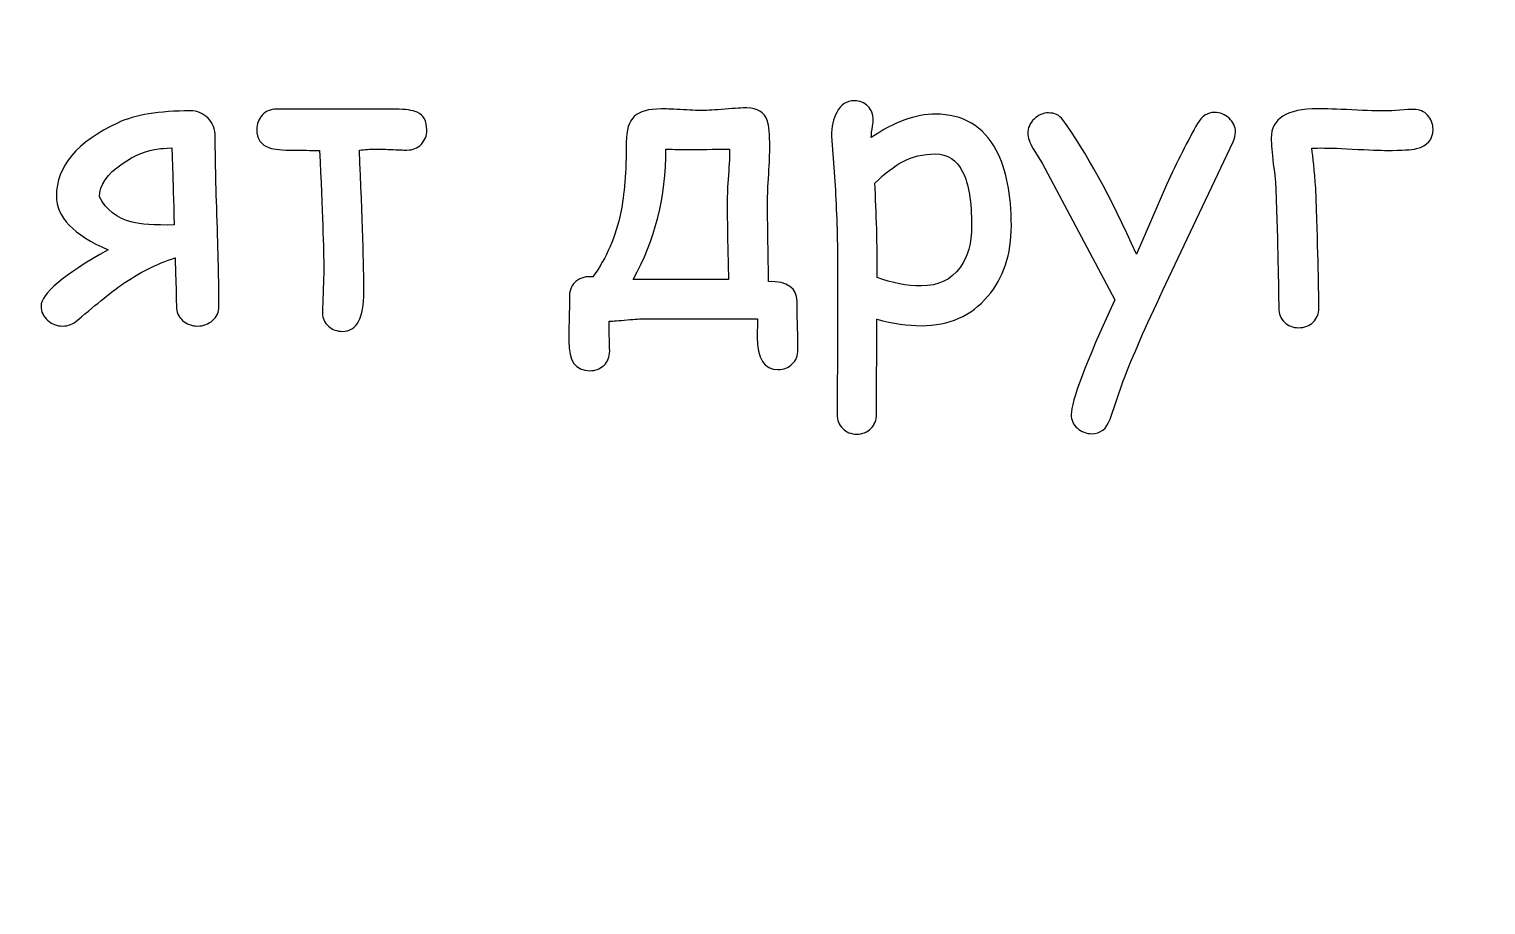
# Model space of a CAD drawing. Header units: centimetres. Extents: x -32 to 84, y -99 to 5.
# Drawn here: x -18.236 to -16.149, y -11.555 to -10.3 of the extents above; entities that cross this region are included whole.
import ezdxf

# ---------------------------------------------------------------- set-up
doc = ezdxf.new("R2010")
doc.units = ezdxf.units.CM
doc.header["$MEASUREMENT"] = 0
doc.layers.add('layer 1', color=7, linetype='Continuous')

msp = doc.modelspace()

# ---------------------------------------------------------------- linework, layer by layer
at = {"layer": 'layer 1', "color": 250, "lineweight": 20}
for points, knots in [([(-32.5, 5.15), (-32.5, 5.15), (-12.50001, 5.15), (-12.50001, 5.15), (-12.50001, 5.15), (-12.50001, 5.15), (-12.50001, -14.85), (-12.50001, -14.85), (-12.50001, -14.85), (-12.50001, -14.85), (-32.5, -14.85), (-32.5, -14.85), (-32.5, -14.85), (-32.5, -14.85), (-32.5, 5.15), (-32.5, 5.15)], [0, 0, 0, 0, 0.2, 0.2, 0.2, 0.2, 0.4, 0.4, 0.4, 0.4, 0.6, 0.6, 0.6, 0.6, 1, 1, 1, 1]), ([(-16.95783, -10.72504), (-16.97718, -10.72504), (-16.99841, -10.72204), (-17.02163, -10.71593), (-17.02163, -10.71593), (-17.02163, -10.71593), (-17.02222, -10.85202), (-17.02222, -10.85202), (-17.02222, -10.85202), (-17.02222, -10.86036), (-17.02489, -10.86715), (-17.03012, -10.87249), (-17.03012, -10.87249), (-17.03535, -10.87782), (-17.04218, -10.88044), (-17.05037, -10.88044), (-17.05037, -10.88044), (-17.05857, -10.88044), (-17.06538, -10.87782), (-17.07062, -10.87249), (-17.07062, -10.87249), (-17.07586, -10.86715), (-17.07852, -10.86036), (-17.07852, -10.85202), (-17.07852, -10.85202), (-17.07852, -10.85202), (-17.07793, -10.73824), (-17.07793, -10.73824), (-17.07793, -10.73824), (-17.07793, -10.73824), (-17.07793, -10.62474), (-17.07793, -10.62474), (-17.07793, -10.62474), (-17.07852, -10.58323), (-17.08, -10.54539), (-17.08238, -10.51125), (-17.08238, -10.51125), (-17.08238, -10.51125), (-17.08681, -10.45353), (-17.08681, -10.45353), (-17.08681, -10.45353), (-17.08681, -10.44005), (-17.08425, -10.4287), (-17.07921, -10.41939), (-17.07921, -10.41939), (-17.07338, -10.40823), (-17.06489, -10.40261), (-17.05382, -10.40261), (-17.05382, -10.40261), (-17.04622, -10.40261), (-17.03991, -10.40522), (-17.03467, -10.41046), (-17.03467, -10.41046), (-17.02953, -10.4157), (-17.02696, -10.4222), (-17.02696, -10.42977), (-17.02696, -10.42977), (-17.02696, -10.43151), (-17.02726, -10.43462), (-17.02785, -10.43918), (-17.02785, -10.43918), (-17.02884, -10.445), (-17.02953, -10.45043), (-17.02993, -10.45538), (-17.02993, -10.45538), (-17.01333, -10.44412), (-16.99733, -10.43578), (-16.98183, -10.43015), (-16.98183, -10.43015), (-16.96642, -10.42463), (-16.9517, -10.42181), (-16.93758, -10.42181), (-16.93758, -10.42181), (-16.89807, -10.42181), (-16.86903, -10.43908), (-16.85075, -10.47351), (-16.85075, -10.47351), (-16.83624, -10.50077), (-16.82902, -10.53695), (-16.82902, -10.58177), (-16.82902, -10.58177), (-16.82902, -10.62271), (-16.84029, -10.65646), (-16.86271, -10.68294), (-16.86271, -10.68294), (-16.88641, -10.71098), (-16.91822, -10.72504), (-16.95783, -10.72504)], [0, 0, 0, 0, 0.0434783, 0.0434783, 0.0434783, 0.0434783, 0.0869565, 0.0869565, 0.0869565, 0.0869565, 0.1304348, 0.1304348, 0.1304348, 0.1304348, 0.173913, 0.173913, 0.173913, 0.173913, 0.2173913, 0.2173913, 0.2173913, 0.2173913, 0.2608696, 0.2608696, 0.2608696, 0.2608696, 0.3043478, 0.3043478, 0.3043478, 0.3043478, 0.3478261, 0.3478261, 0.3478261, 0.3478261, 0.3913043, 0.3913043, 0.3913043, 0.3913043, 0.4347826, 0.4347826, 0.4347826, 0.4347826, 0.4782609, 0.4782609, 0.4782609, 0.4782609, 0.5217391, 0.5217391, 0.5217391, 0.5217391, 0.5652174, 0.5652174, 0.5652174, 0.5652174, 0.6086957, 0.6086957, 0.6086957, 0.6086957, 0.6521739, 0.6521739, 0.6521739, 0.6521739, 0.6956522, 0.6956522, 0.6956522, 0.6956522, 0.7391304, 0.7391304, 0.7391304, 0.7391304, 0.7826087, 0.7826087, 0.7826087, 0.7826087, 0.826087, 0.826087, 0.826087, 0.826087, 0.8695652, 0.8695652, 0.8695652, 0.8695652, 0.9130435, 0.9130435, 0.9130435, 0.9130435, 1, 1, 1, 1]), ([(-17.96399, -10.6975), (-17.96399, -10.70545), (-17.96706, -10.71214), (-17.97308, -10.71748), (-17.97308, -10.71748), (-17.9791, -10.72291), (-17.98631, -10.72563), (-17.99451, -10.72563), (-17.99451, -10.72563), (-18.00301, -10.72563), (-18.01022, -10.72291), (-18.01615, -10.71748), (-18.01615, -10.71748), (-18.02207, -10.71205), (-18.02504, -10.70535), (-18.02504, -10.6974), (-18.02504, -10.6974), (-18.02504, -10.68944), (-18.02523, -10.67868), (-18.02563, -10.66519), (-18.02563, -10.66519), (-18.02622, -10.64657), (-18.02661, -10.63415), (-18.02681, -10.62785), (-18.02681, -10.62785), (-18.05347, -10.63658), (-18.07896, -10.64938), (-18.10316, -10.66626), (-18.10316, -10.66626), (-18.1163, -10.67548), (-18.13744, -10.69245), (-18.16648, -10.71709), (-18.16648, -10.71709), (-18.17299, -10.72281), (-18.1801, -10.72563), (-18.18781, -10.72563), (-18.18781, -10.72563), (-18.1961, -10.72563), (-18.20342, -10.72281), (-18.20954, -10.71728), (-18.20954, -10.71728), (-18.21576, -10.71166), (-18.21882, -10.70496), (-18.21882, -10.6972), (-18.21882, -10.6972), (-18.21882, -10.67936), (-18.18682, -10.65239), (-18.12281, -10.61621), (-18.12281, -10.61621), (-18.1722, -10.59496), (-18.19689, -10.56926), (-18.19689, -10.53919), (-18.19689, -10.53919), (-18.19689, -10.4967), (-18.16746, -10.46168), (-18.10859, -10.43423), (-18.10859, -10.43423), (-18.0841, -10.42288), (-18.04952, -10.41716), (-18.00499, -10.41716), (-18.00499, -10.41716), (-17.99491, -10.41716), (-17.98641, -10.42074), (-17.9796, -10.42783), (-17.9796, -10.42783), (-17.97278, -10.43491), (-17.96933, -10.44373), (-17.96933, -10.45411), (-17.96933, -10.45411), (-17.96933, -10.48108), (-17.96843, -10.52163), (-17.96666, -10.57566), (-17.96666, -10.57566), (-17.96488, -10.62969), (-17.96399, -10.67033), (-17.96399, -10.6975)], [0, 0, 0, 0, 0.05, 0.05, 0.05, 0.05, 0.1, 0.1, 0.1, 0.1, 0.15, 0.15, 0.15, 0.15, 0.2, 0.2, 0.2, 0.2, 0.25, 0.25, 0.25, 0.25, 0.3, 0.3, 0.3, 0.3, 0.35, 0.35, 0.35, 0.35, 0.4, 0.4, 0.4, 0.4, 0.45, 0.45, 0.45, 0.45, 0.5, 0.5, 0.5, 0.5, 0.55, 0.55, 0.55, 0.55, 0.6, 0.6, 0.6, 0.6, 0.65, 0.65, 0.65, 0.65, 0.7, 0.7, 0.7, 0.7, 0.75, 0.75, 0.75, 0.75, 0.8, 0.8, 0.8, 0.8, 0.85, 0.85, 0.85, 0.85, 0.9, 0.9, 0.9, 0.9, 1, 1, 1, 1]), ([(-17.66631, -10.44451), (-17.66631, -10.45285), (-17.66897, -10.45974), (-17.6743, -10.46517), (-17.6743, -10.46517), (-17.67964, -10.4706), (-17.68645, -10.47332), (-17.69475, -10.47332), (-17.69475, -10.47332), (-17.69998, -10.47332), (-17.70769, -10.47303), (-17.71805, -10.47254), (-17.71805, -10.47254), (-17.72843, -10.47206), (-17.73623, -10.47187), (-17.74146, -10.47187), (-17.74146, -10.47187), (-17.7472, -10.47187), (-17.75441, -10.47245), (-17.7629, -10.47361), (-17.7629, -10.47361), (-17.75856, -10.57323), (-17.75638, -10.64085), (-17.75638, -10.67645), (-17.75638, -10.67645), (-17.75638, -10.71428), (-17.76655, -10.73319), (-17.787, -10.73319), (-17.787, -10.73319), (-17.79471, -10.73319), (-17.80143, -10.73077), (-17.80705, -10.72582), (-17.80705, -10.72582), (-17.81278, -10.72087), (-17.81564, -10.71476), (-17.81564, -10.70739), (-17.81564, -10.70739), (-17.81564, -10.70021), (-17.81534, -10.68944), (-17.81475, -10.67509), (-17.81475, -10.67509), (-17.81416, -10.66063), (-17.81387, -10.64987), (-17.81387, -10.64269), (-17.81387, -10.64269), (-17.81387, -10.61776), (-17.81584, -10.56159), (-17.81979, -10.47419), (-17.81979, -10.47419), (-17.82612, -10.47381), (-17.83846, -10.47361), (-17.85653, -10.47361), (-17.85653, -10.47361), (-17.87342, -10.47361), (-17.88508, -10.47245), (-17.8916, -10.47022), (-17.8916, -10.47022), (-17.90375, -10.46605), (-17.90988, -10.45722), (-17.90988, -10.44393), (-17.90988, -10.44393), (-17.90988, -10.43597), (-17.9073, -10.42909), (-17.90217, -10.42336), (-17.90217, -10.42336), (-17.89703, -10.41764), (-17.89042, -10.41483), (-17.88202, -10.41483), (-17.88202, -10.41483), (-17.88202, -10.41483), (-17.71114, -10.41483), (-17.71114, -10.41483), (-17.71114, -10.41483), (-17.69693, -10.41483), (-17.68655, -10.41628), (-17.68023, -10.4191), (-17.68023, -10.4191), (-17.67094, -10.42346), (-17.66631, -10.4319), (-17.66631, -10.44451)], [0, 0, 0, 0, 0.047619, 0.047619, 0.047619, 0.047619, 0.0952381, 0.0952381, 0.0952381, 0.0952381, 0.1428571, 0.1428571, 0.1428571, 0.1428571, 0.1904762, 0.1904762, 0.1904762, 0.1904762, 0.2380952, 0.2380952, 0.2380952, 0.2380952, 0.2857143, 0.2857143, 0.2857143, 0.2857143, 0.3333333, 0.3333333, 0.3333333, 0.3333333, 0.3809524, 0.3809524, 0.3809524, 0.3809524, 0.4285714, 0.4285714, 0.4285714, 0.4285714, 0.4761905, 0.4761905, 0.4761905, 0.4761905, 0.5238095, 0.5238095, 0.5238095, 0.5238095, 0.5714286, 0.5714286, 0.5714286, 0.5714286, 0.6190476, 0.6190476, 0.6190476, 0.6190476, 0.6666667, 0.6666667, 0.6666667, 0.6666667, 0.7142857, 0.7142857, 0.7142857, 0.7142857, 0.7619048, 0.7619048, 0.7619048, 0.7619048, 0.8095238, 0.8095238, 0.8095238, 0.8095238, 0.8571429, 0.8571429, 0.8571429, 0.8571429, 0.9047619, 0.9047619, 0.9047619, 0.9047619, 1, 1, 1, 1]), ([(-17.13472, -10.75977), (-17.13472, -10.76792), (-17.13739, -10.77461), (-17.14282, -10.77995), (-17.14282, -10.77995), (-17.14815, -10.78528), (-17.15507, -10.7879), (-17.16336, -10.7879), (-17.16336, -10.7879), (-17.18322, -10.7879), (-17.1931, -10.77228), (-17.1931, -10.74115), (-17.1931, -10.74115), (-17.1931, -10.73843), (-17.19299, -10.73387), (-17.1928, -10.72737), (-17.1928, -10.72737), (-17.1928, -10.72194), (-17.1928, -10.71777), (-17.1928, -10.71515), (-17.1928, -10.71515), (-17.1928, -10.71515), (-17.35369, -10.71515), (-17.35369, -10.71515), (-17.35369, -10.71515), (-17.35962, -10.71515), (-17.36812, -10.71573), (-17.37917, -10.7168), (-17.37917, -10.7168), (-17.39113, -10.71787), (-17.39972, -10.71845), (-17.40495, -10.71864), (-17.40495, -10.71864), (-17.40515, -10.72417), (-17.40515, -10.73125), (-17.40495, -10.74008), (-17.40495, -10.74008), (-17.40456, -10.75085), (-17.40436, -10.75803), (-17.40436, -10.76142), (-17.40436, -10.76142), (-17.40436, -10.76976), (-17.40703, -10.77655), (-17.41246, -10.78179), (-17.41246, -10.78179), (-17.4179, -10.78703), (-17.42471, -10.78965), (-17.43301, -10.78965), (-17.43301, -10.78965), (-17.45306, -10.78965), (-17.46303, -10.77558), (-17.46303, -10.74745), (-17.46303, -10.74745), (-17.46303, -10.74027), (-17.46283, -10.72951), (-17.46244, -10.71534), (-17.46244, -10.71534), (-17.46205, -10.70108), (-17.46184, -10.69032), (-17.46184, -10.68314), (-17.46184, -10.68314), (-17.46184, -10.67383), (-17.45869, -10.66655), (-17.45217, -10.66131), (-17.45217, -10.66131), (-17.44574, -10.65607), (-17.43795, -10.65404), (-17.42866, -10.6552), (-17.42866, -10.6552), (-17.40891, -10.62794), (-17.39548, -10.5971), (-17.38846, -10.56256), (-17.38846, -10.56256), (-17.38323, -10.53763), (-17.38066, -10.50417), (-17.38066, -10.46226), (-17.38066, -10.46226), (-17.38066, -10.4447), (-17.3768, -10.43229), (-17.3691, -10.42511), (-17.3691, -10.42511), (-17.3614, -10.41793), (-17.34845, -10.41434), (-17.33029, -10.41434), (-17.33029, -10.41434), (-17.32544, -10.41434), (-17.31645, -10.41463), (-17.30323, -10.41541), (-17.30323, -10.41541), (-17.28999, -10.41619), (-17.27952, -10.41657), (-17.27171, -10.41657), (-17.27171, -10.41657), (-17.2644, -10.41657), (-17.25354, -10.41599), (-17.23902, -10.41473), (-17.23902, -10.41473), (-17.2245, -10.41347), (-17.21413, -10.41289), (-17.20771, -10.41289), (-17.20771, -10.41289), (-17.1927, -10.41289), (-17.18292, -10.4191), (-17.17847, -10.43171), (-17.17847, -10.43171), (-17.1762, -10.4383), (-17.17502, -10.45082), (-17.17502, -10.46925), (-17.17502, -10.46925), (-17.17502, -10.47798), (-17.17551, -10.49088), (-17.1766, -10.50805), (-17.1766, -10.50805), (-17.17769, -10.52522), (-17.17828, -10.53812), (-17.17828, -10.54666), (-17.17828, -10.54666), (-17.17828, -10.5614), (-17.17808, -10.58061), (-17.17769, -10.60408), (-17.17769, -10.60408), (-17.17709, -10.6358), (-17.17679, -10.65501), (-17.17679, -10.6616), (-17.17679, -10.6616), (-17.14954, -10.6616), (-17.1359, -10.67111), (-17.1359, -10.69003), (-17.1359, -10.69003), (-17.1359, -10.69779), (-17.13571, -10.70943), (-17.13531, -10.72485), (-17.13531, -10.72485), (-17.13492, -10.74037), (-17.13472, -10.75201), (-17.13472, -10.75977)], [0, 0, 0, 0, 0.0285714, 0.0285714, 0.0285714, 0.0285714, 0.0571429, 0.0571429, 0.0571429, 0.0571429, 0.0857143, 0.0857143, 0.0857143, 0.0857143, 0.1142857, 0.1142857, 0.1142857, 0.1142857, 0.1428571, 0.1428571, 0.1428571, 0.1428571, 0.1714286, 0.1714286, 0.1714286, 0.1714286, 0.2, 0.2, 0.2, 0.2, 0.2285714, 0.2285714, 0.2285714, 0.2285714, 0.2571429, 0.2571429, 0.2571429, 0.2571429, 0.2857143, 0.2857143, 0.2857143, 0.2857143, 0.3142857, 0.3142857, 0.3142857, 0.3142857, 0.3428571, 0.3428571, 0.3428571, 0.3428571, 0.3714286, 0.3714286, 0.3714286, 0.3714286, 0.4, 0.4, 0.4, 0.4, 0.4285714, 0.4285714, 0.4285714, 0.4285714, 0.4571429, 0.4571429, 0.4571429, 0.4571429, 0.4857143, 0.4857143, 0.4857143, 0.4857143, 0.5142857, 0.5142857, 0.5142857, 0.5142857, 0.5428571, 0.5428571, 0.5428571, 0.5428571, 0.5714286, 0.5714286, 0.5714286, 0.5714286, 0.6, 0.6, 0.6, 0.6, 0.6285714, 0.6285714, 0.6285714, 0.6285714, 0.6571429, 0.6571429, 0.6571429, 0.6571429, 0.6857143, 0.6857143, 0.6857143, 0.6857143, 0.7142857, 0.7142857, 0.7142857, 0.7142857, 0.7428571, 0.7428571, 0.7428571, 0.7428571, 0.7714286, 0.7714286, 0.7714286, 0.7714286, 0.8, 0.8, 0.8, 0.8, 0.8285714, 0.8285714, 0.8285714, 0.8285714, 0.8571429, 0.8571429, 0.8571429, 0.8571429, 0.8857143, 0.8857143, 0.8857143, 0.8857143, 0.9142857, 0.9142857, 0.9142857, 0.9142857, 0.9428571, 0.9428571, 0.9428571, 0.9428571, 1, 1, 1, 1]), ([(-16.51148, -10.46178), (-16.51148, -10.46178), (-16.61183, -10.67431), (-16.61183, -10.67431), (-16.61183, -10.67431), (-16.63652, -10.72601), (-16.65549, -10.76928), (-16.66863, -10.8041), (-16.66863, -10.8041), (-16.66863, -10.8041), (-16.68769, -10.8592), (-16.68769, -10.8592), (-16.68769, -10.8592), (-16.69273, -10.87297), (-16.70132, -10.87986), (-16.71366, -10.87986), (-16.71366, -10.87986), (-16.72166, -10.87986), (-16.72868, -10.87724), (-16.7345, -10.872), (-16.7345, -10.872), (-16.74033, -10.86677), (-16.74329, -10.86027), (-16.74329, -10.85251), (-16.74329, -10.85251), (-16.74349, -10.83349), (-16.72265, -10.77869), (-16.68087, -10.68818), (-16.68087, -10.68818), (-16.68087, -10.68818), (-16.78468, -10.49214), (-16.78468, -10.49214), (-16.78468, -10.49214), (-16.78468, -10.49214), (-16.79771, -10.47138), (-16.79771, -10.47138), (-16.79771, -10.47138), (-16.80295, -10.46265), (-16.80551, -10.45528), (-16.80551, -10.44946), (-16.80551, -10.44946), (-16.80551, -10.4416), (-16.80246, -10.43481), (-16.79643, -10.42889), (-16.79643, -10.42889), (-16.79031, -10.42298), (-16.78349, -10.42007), (-16.77599, -10.42007), (-16.77599, -10.42007), (-16.7671, -10.42007), (-16.76028, -10.42346), (-16.75544, -10.43015), (-16.75544, -10.43015), (-16.72265, -10.47516), (-16.68729, -10.53928), (-16.64966, -10.62261), (-16.64966, -10.62261), (-16.64966, -10.62261), (-16.6066, -10.52318), (-16.6066, -10.52318), (-16.6066, -10.52318), (-16.59119, -10.48933), (-16.57647, -10.46003), (-16.56245, -10.43549), (-16.56245, -10.43549), (-16.55623, -10.42482), (-16.54812, -10.41948), (-16.53815, -10.41948), (-16.53815, -10.41948), (-16.53025, -10.41948), (-16.52324, -10.4222), (-16.51711, -10.42773), (-16.51711, -10.42773), (-16.51109, -10.43326), (-16.50802, -10.43985), (-16.50802, -10.44752), (-16.50802, -10.44752), (-16.50802, -10.45169), (-16.5092, -10.45644), (-16.51148, -10.46178)], [0, 0, 0, 0, 0.047619, 0.047619, 0.047619, 0.047619, 0.0952381, 0.0952381, 0.0952381, 0.0952381, 0.1428571, 0.1428571, 0.1428571, 0.1428571, 0.1904762, 0.1904762, 0.1904762, 0.1904762, 0.2380952, 0.2380952, 0.2380952, 0.2380952, 0.2857143, 0.2857143, 0.2857143, 0.2857143, 0.3333333, 0.3333333, 0.3333333, 0.3333333, 0.3809524, 0.3809524, 0.3809524, 0.3809524, 0.4285714, 0.4285714, 0.4285714, 0.4285714, 0.4761905, 0.4761905, 0.4761905, 0.4761905, 0.5238095, 0.5238095, 0.5238095, 0.5238095, 0.5714286, 0.5714286, 0.5714286, 0.5714286, 0.6190476, 0.6190476, 0.6190476, 0.6190476, 0.6666667, 0.6666667, 0.6666667, 0.6666667, 0.7142857, 0.7142857, 0.7142857, 0.7142857, 0.7619048, 0.7619048, 0.7619048, 0.7619048, 0.8095238, 0.8095238, 0.8095238, 0.8095238, 0.8571429, 0.8571429, 0.8571429, 0.8571429, 0.9047619, 0.9047619, 0.9047619, 0.9047619, 1, 1, 1, 1]), ([(-16.22505, -10.44393), (-16.22505, -10.45819), (-16.23295, -10.46731), (-16.24865, -10.47128), (-16.24865, -10.47128), (-16.25576, -10.47293), (-16.26969, -10.47381), (-16.29024, -10.47381), (-16.29024, -10.47381), (-16.30022, -10.47381), (-16.3171, -10.47313), (-16.34071, -10.47187), (-16.34071, -10.47187), (-16.36224, -10.4707), (-16.37893, -10.47022), (-16.39089, -10.47041), (-16.39089, -10.47041), (-16.39089, -10.47041), (-16.39869, -10.4707), (-16.39869, -10.4707), (-16.39869, -10.4707), (-16.39691, -10.48341), (-16.39503, -10.50252), (-16.39296, -10.52832), (-16.39296, -10.52832), (-16.39009, -10.61019), (-16.38861, -10.66733), (-16.38861, -10.69982), (-16.38861, -10.69982), (-16.38861, -10.70797), (-16.39127, -10.71476), (-16.39671, -10.72), (-16.39671, -10.72), (-16.40205, -10.72534), (-16.40905, -10.72795), (-16.41745, -10.72795), (-16.41745, -10.72795), (-16.42575, -10.72795), (-16.43267, -10.72534), (-16.438, -10.72), (-16.438, -10.72), (-16.44343, -10.71466), (-16.4461, -10.70797), (-16.4461, -10.69982), (-16.4461, -10.69982), (-16.4461, -10.6682), (-16.44748, -10.61145), (-16.45015, -10.52949), (-16.45015, -10.52949), (-16.45034, -10.52211), (-16.45153, -10.50989), (-16.45389, -10.49292), (-16.45389, -10.49292), (-16.45578, -10.4772), (-16.45677, -10.46498), (-16.45677, -10.45625), (-16.45677, -10.45625), (-16.45677, -10.42821), (-16.43454, -10.41425), (-16.39009, -10.41425), (-16.39009, -10.41425), (-16.37933, -10.41425), (-16.36303, -10.41473), (-16.3412, -10.4158), (-16.3412, -10.4158), (-16.31938, -10.41686), (-16.30308, -10.41735), (-16.29232, -10.41735), (-16.29232, -10.41735), (-16.28787, -10.41735), (-16.28125, -10.41696), (-16.27256, -10.41628), (-16.27256, -10.41628), (-16.26376, -10.41551), (-16.25715, -10.41512), (-16.25271, -10.41512), (-16.25271, -10.41512), (-16.2447, -10.41512), (-16.23798, -10.41783), (-16.23285, -10.42336), (-16.23285, -10.42336), (-16.22762, -10.42889), (-16.22505, -10.43568), (-16.22505, -10.44393)], [0, 0, 0, 0, 0.0454545, 0.0454545, 0.0454545, 0.0454545, 0.0909091, 0.0909091, 0.0909091, 0.0909091, 0.1363636, 0.1363636, 0.1363636, 0.1363636, 0.1818182, 0.1818182, 0.1818182, 0.1818182, 0.2272727, 0.2272727, 0.2272727, 0.2272727, 0.2727273, 0.2727273, 0.2727273, 0.2727273, 0.3181818, 0.3181818, 0.3181818, 0.3181818, 0.3636364, 0.3636364, 0.3636364, 0.3636364, 0.4090909, 0.4090909, 0.4090909, 0.4090909, 0.4545455, 0.4545455, 0.4545455, 0.4545455, 0.5, 0.5, 0.5, 0.5, 0.5454545, 0.5454545, 0.5454545, 0.5454545, 0.5909091, 0.5909091, 0.5909091, 0.5909091, 0.6363636, 0.6363636, 0.6363636, 0.6363636, 0.6818182, 0.6818182, 0.6818182, 0.6818182, 0.7272727, 0.7272727, 0.7272727, 0.7272727, 0.7727273, 0.7727273, 0.7727273, 0.7727273, 0.8181818, 0.8181818, 0.8181818, 0.8181818, 0.8636364, 0.8636364, 0.8636364, 0.8636364, 0.9090909, 0.9090909, 0.9090909, 0.9090909, 1, 1, 1, 1]), ([(-18.02809, -10.5807), (-18.03017, -10.50941), (-18.03136, -10.47254), (-18.03155, -10.47012), (-18.03155, -10.47012), (-18.04113, -10.4707), (-18.04735, -10.47119), (-18.05032, -10.47157), (-18.05032, -10.47157), (-18.06681, -10.47322), (-18.0843, -10.4804), (-18.10266, -10.49311), (-18.10266, -10.49311), (-18.1242, -10.50776), (-18.13506, -10.52347), (-18.13526, -10.54035), (-18.13526, -10.54035), (-18.12568, -10.55907), (-18.11008, -10.5712), (-18.08854, -10.57673), (-18.08854, -10.57673), (-18.07669, -10.57973), (-18.05654, -10.58109), (-18.02809, -10.5807)], [0, 0, 0, 0, 0.1428571, 0.1428571, 0.1428571, 0.1428571, 0.2857143, 0.2857143, 0.2857143, 0.2857143, 0.4285714, 0.4285714, 0.4285714, 0.4285714, 0.5714286, 0.5714286, 0.5714286, 0.5714286, 0.7142857, 0.7142857, 0.7142857, 0.7142857, 1, 1, 1, 1]), ([(-17.2325, -10.47187), (-17.2808, -10.47264), (-17.31122, -10.47264), (-17.32376, -10.47187), (-17.32376, -10.47187), (-17.32376, -10.54035), (-17.33937, -10.60263), (-17.37058, -10.65869), (-17.37058, -10.65869), (-17.36574, -10.65869), (-17.36011, -10.65869), (-17.35349, -10.65869), (-17.35349, -10.65869), (-17.35349, -10.65869), (-17.23428, -10.65869), (-17.23428, -10.65869), (-17.23428, -10.65869), (-17.23428, -10.65055), (-17.23468, -10.63182), (-17.23546, -10.60263), (-17.23546, -10.60263), (-17.23586, -10.57944), (-17.23605, -10.56072), (-17.23605, -10.54646), (-17.23605, -10.54646), (-17.23605, -10.53831), (-17.23546, -10.5259), (-17.23428, -10.50931), (-17.23428, -10.50931), (-17.23309, -10.49272), (-17.2325, -10.48021), (-17.2325, -10.47187)], [0, 0, 0, 0, 0.1111111, 0.1111111, 0.1111111, 0.1111111, 0.2222222, 0.2222222, 0.2222222, 0.2222222, 0.3333333, 0.3333333, 0.3333333, 0.3333333, 0.4444444, 0.4444444, 0.4444444, 0.4444444, 0.5555556, 0.5555556, 0.5555556, 0.5555556, 0.6666667, 0.6666667, 0.6666667, 0.6666667, 0.7777778, 0.7777778, 0.7777778, 0.7777778, 1, 1, 1, 1]), ([(-16.93777, -10.47885), (-16.95546, -10.47885), (-16.97155, -10.48273), (-16.98578, -10.49049), (-16.98578, -10.49049), (-16.99605, -10.49602), (-17.00898, -10.50601), (-17.02459, -10.52056), (-17.02459, -10.52056), (-17.02222, -10.56353), (-17.02104, -10.60874), (-17.02104, -10.65607), (-17.02104, -10.65607), (-17, -10.66403), (-16.97886, -10.66801), (-16.95783, -10.66801), (-16.95783, -10.66801), (-16.93363, -10.66801), (-16.91526, -10.65918), (-16.90242, -10.64162), (-16.90242, -10.64162), (-16.89145, -10.62629), (-16.88592, -10.60641), (-16.88592, -10.58196), (-16.88592, -10.58196), (-16.88592, -10.54753), (-16.89017, -10.52173), (-16.89876, -10.50456), (-16.89876, -10.50456), (-16.90736, -10.48739), (-16.92039, -10.47885), (-16.93777, -10.47885)], [0, 0, 0, 0, 0.1111111, 0.1111111, 0.1111111, 0.1111111, 0.2222222, 0.2222222, 0.2222222, 0.2222222, 0.3333333, 0.3333333, 0.3333333, 0.3333333, 0.4444444, 0.4444444, 0.4444444, 0.4444444, 0.5555556, 0.5555556, 0.5555556, 0.5555556, 0.6666667, 0.6666667, 0.6666667, 0.6666667, 0.7777778, 0.7777778, 0.7777778, 0.7777778, 1, 1, 1, 1])]:
    msp.add_open_spline(points, degree=3, knots=knots, dxfattribs=at)
at = {"layer": 'layer 1', "color": 250}
for points, knots in [([(-16.95783, -10.72504), (-16.97718, -10.72504), (-16.99841, -10.72204), (-17.02163, -10.71593), (-17.02163, -10.71593), (-17.02163, -10.71593), (-17.02222, -10.85202), (-17.02222, -10.85202), (-17.02222, -10.85202), (-17.02222, -10.86036), (-17.02489, -10.86715), (-17.03012, -10.87249), (-17.03012, -10.87249), (-17.03535, -10.87782), (-17.04218, -10.88044), (-17.05037, -10.88044), (-17.05037, -10.88044), (-17.05857, -10.88044), (-17.06538, -10.87782), (-17.07062, -10.87249), (-17.07062, -10.87249), (-17.07586, -10.86715), (-17.07852, -10.86036), (-17.07852, -10.85202), (-17.07852, -10.85202), (-17.07852, -10.85202), (-17.07793, -10.73824), (-17.07793, -10.73824), (-17.07793, -10.73824), (-17.07793, -10.73824), (-17.07793, -10.62474), (-17.07793, -10.62474), (-17.07793, -10.62474), (-17.07852, -10.58323), (-17.08, -10.54539), (-17.08238, -10.51125), (-17.08238, -10.51125), (-17.08238, -10.51125), (-17.08681, -10.45353), (-17.08681, -10.45353), (-17.08681, -10.45353), (-17.08681, -10.44005), (-17.08425, -10.4287), (-17.07921, -10.41939), (-17.07921, -10.41939), (-17.07338, -10.40823), (-17.06489, -10.40261), (-17.05382, -10.40261), (-17.05382, -10.40261), (-17.04622, -10.40261), (-17.03991, -10.40522), (-17.03467, -10.41046), (-17.03467, -10.41046), (-17.02953, -10.4157), (-17.02696, -10.4222), (-17.02696, -10.42977), (-17.02696, -10.42977), (-17.02696, -10.43151), (-17.02726, -10.43462), (-17.02785, -10.43918), (-17.02785, -10.43918), (-17.02884, -10.445), (-17.02953, -10.45043), (-17.02993, -10.45538), (-17.02993, -10.45538), (-17.01333, -10.44412), (-16.99733, -10.43578), (-16.98183, -10.43015), (-16.98183, -10.43015), (-16.96642, -10.42463), (-16.9517, -10.42181), (-16.93758, -10.42181), (-16.93758, -10.42181), (-16.89807, -10.42181), (-16.86903, -10.43908), (-16.85075, -10.47351), (-16.85075, -10.47351), (-16.83624, -10.50077), (-16.82902, -10.53695), (-16.82902, -10.58177), (-16.82902, -10.58177), (-16.82902, -10.62271), (-16.84029, -10.65646), (-16.86271, -10.68294), (-16.86271, -10.68294), (-16.88641, -10.71098), (-16.91822, -10.72504), (-16.95783, -10.72504)], [0, 0, 0, 0, 0.0434783, 0.0434783, 0.0434783, 0.0434783, 0.0869565, 0.0869565, 0.0869565, 0.0869565, 0.1304348, 0.1304348, 0.1304348, 0.1304348, 0.173913, 0.173913, 0.173913, 0.173913, 0.2173913, 0.2173913, 0.2173913, 0.2173913, 0.2608696, 0.2608696, 0.2608696, 0.2608696, 0.3043478, 0.3043478, 0.3043478, 0.3043478, 0.3478261, 0.3478261, 0.3478261, 0.3478261, 0.3913043, 0.3913043, 0.3913043, 0.3913043, 0.4347826, 0.4347826, 0.4347826, 0.4347826, 0.4782609, 0.4782609, 0.4782609, 0.4782609, 0.5217391, 0.5217391, 0.5217391, 0.5217391, 0.5652174, 0.5652174, 0.5652174, 0.5652174, 0.6086957, 0.6086957, 0.6086957, 0.6086957, 0.6521739, 0.6521739, 0.6521739, 0.6521739, 0.6956522, 0.6956522, 0.6956522, 0.6956522, 0.7391304, 0.7391304, 0.7391304, 0.7391304, 0.7826087, 0.7826087, 0.7826087, 0.7826087, 0.826087, 0.826087, 0.826087, 0.826087, 0.8695652, 0.8695652, 0.8695652, 0.8695652, 0.9130435, 0.9130435, 0.9130435, 0.9130435, 1, 1, 1, 1]), ([(-17.96399, -10.6975), (-17.96399, -10.70545), (-17.96706, -10.71214), (-17.97308, -10.71748), (-17.97308, -10.71748), (-17.9791, -10.72291), (-17.98631, -10.72563), (-17.99451, -10.72563), (-17.99451, -10.72563), (-18.00301, -10.72563), (-18.01022, -10.72291), (-18.01615, -10.71748), (-18.01615, -10.71748), (-18.02207, -10.71205), (-18.02504, -10.70535), (-18.02504, -10.6974), (-18.02504, -10.6974), (-18.02504, -10.68944), (-18.02523, -10.67868), (-18.02563, -10.66519), (-18.02563, -10.66519), (-18.02622, -10.64657), (-18.02661, -10.63415), (-18.02681, -10.62785), (-18.02681, -10.62785), (-18.05347, -10.63658), (-18.07896, -10.64938), (-18.10316, -10.66626), (-18.10316, -10.66626), (-18.1163, -10.67548), (-18.13744, -10.69245), (-18.16648, -10.71709), (-18.16648, -10.71709), (-18.17299, -10.72281), (-18.1801, -10.72563), (-18.18781, -10.72563), (-18.18781, -10.72563), (-18.1961, -10.72563), (-18.20342, -10.72281), (-18.20954, -10.71728), (-18.20954, -10.71728), (-18.21576, -10.71166), (-18.21882, -10.70496), (-18.21882, -10.6972), (-18.21882, -10.6972), (-18.21882, -10.67936), (-18.18682, -10.65239), (-18.12281, -10.61621), (-18.12281, -10.61621), (-18.1722, -10.59496), (-18.19689, -10.56926), (-18.19689, -10.53919), (-18.19689, -10.53919), (-18.19689, -10.4967), (-18.16746, -10.46168), (-18.10859, -10.43423), (-18.10859, -10.43423), (-18.0841, -10.42288), (-18.04952, -10.41716), (-18.00499, -10.41716), (-18.00499, -10.41716), (-17.99491, -10.41716), (-17.98641, -10.42074), (-17.9796, -10.42783), (-17.9796, -10.42783), (-17.97278, -10.43491), (-17.96933, -10.44373), (-17.96933, -10.45411), (-17.96933, -10.45411), (-17.96933, -10.48108), (-17.96843, -10.52163), (-17.96666, -10.57566), (-17.96666, -10.57566), (-17.96488, -10.62969), (-17.96399, -10.67033), (-17.96399, -10.6975)], [0, 0, 0, 0, 0.05, 0.05, 0.05, 0.05, 0.1, 0.1, 0.1, 0.1, 0.15, 0.15, 0.15, 0.15, 0.2, 0.2, 0.2, 0.2, 0.25, 0.25, 0.25, 0.25, 0.3, 0.3, 0.3, 0.3, 0.35, 0.35, 0.35, 0.35, 0.4, 0.4, 0.4, 0.4, 0.45, 0.45, 0.45, 0.45, 0.5, 0.5, 0.5, 0.5, 0.55, 0.55, 0.55, 0.55, 0.6, 0.6, 0.6, 0.6, 0.65, 0.65, 0.65, 0.65, 0.7, 0.7, 0.7, 0.7, 0.75, 0.75, 0.75, 0.75, 0.8, 0.8, 0.8, 0.8, 0.85, 0.85, 0.85, 0.85, 0.9, 0.9, 0.9, 0.9, 1, 1, 1, 1]), ([(-17.66631, -10.44451), (-17.66631, -10.45285), (-17.66897, -10.45974), (-17.6743, -10.46517), (-17.6743, -10.46517), (-17.67964, -10.4706), (-17.68645, -10.47332), (-17.69475, -10.47332), (-17.69475, -10.47332), (-17.69998, -10.47332), (-17.70769, -10.47303), (-17.71805, -10.47254), (-17.71805, -10.47254), (-17.72843, -10.47206), (-17.73623, -10.47187), (-17.74146, -10.47187), (-17.74146, -10.47187), (-17.7472, -10.47187), (-17.75441, -10.47245), (-17.7629, -10.47361), (-17.7629, -10.47361), (-17.75856, -10.57323), (-17.75638, -10.64085), (-17.75638, -10.67645), (-17.75638, -10.67645), (-17.75638, -10.71428), (-17.76655, -10.73319), (-17.787, -10.73319), (-17.787, -10.73319), (-17.79471, -10.73319), (-17.80143, -10.73077), (-17.80705, -10.72582), (-17.80705, -10.72582), (-17.81278, -10.72087), (-17.81564, -10.71476), (-17.81564, -10.70739), (-17.81564, -10.70739), (-17.81564, -10.70021), (-17.81534, -10.68944), (-17.81475, -10.67509), (-17.81475, -10.67509), (-17.81416, -10.66063), (-17.81387, -10.64987), (-17.81387, -10.64269), (-17.81387, -10.64269), (-17.81387, -10.61776), (-17.81584, -10.56159), (-17.81979, -10.47419), (-17.81979, -10.47419), (-17.82612, -10.47381), (-17.83846, -10.47361), (-17.85653, -10.47361), (-17.85653, -10.47361), (-17.87342, -10.47361), (-17.88508, -10.47245), (-17.8916, -10.47022), (-17.8916, -10.47022), (-17.90375, -10.46605), (-17.90988, -10.45722), (-17.90988, -10.44393), (-17.90988, -10.44393), (-17.90988, -10.43597), (-17.9073, -10.42909), (-17.90217, -10.42336), (-17.90217, -10.42336), (-17.89703, -10.41764), (-17.89042, -10.41483), (-17.88202, -10.41483), (-17.88202, -10.41483), (-17.88202, -10.41483), (-17.71114, -10.41483), (-17.71114, -10.41483), (-17.71114, -10.41483), (-17.69693, -10.41483), (-17.68655, -10.41628), (-17.68023, -10.4191), (-17.68023, -10.4191), (-17.67094, -10.42346), (-17.66631, -10.4319), (-17.66631, -10.44451)], [0, 0, 0, 0, 0.047619, 0.047619, 0.047619, 0.047619, 0.0952381, 0.0952381, 0.0952381, 0.0952381, 0.1428571, 0.1428571, 0.1428571, 0.1428571, 0.1904762, 0.1904762, 0.1904762, 0.1904762, 0.2380952, 0.2380952, 0.2380952, 0.2380952, 0.2857143, 0.2857143, 0.2857143, 0.2857143, 0.3333333, 0.3333333, 0.3333333, 0.3333333, 0.3809524, 0.3809524, 0.3809524, 0.3809524, 0.4285714, 0.4285714, 0.4285714, 0.4285714, 0.4761905, 0.4761905, 0.4761905, 0.4761905, 0.5238095, 0.5238095, 0.5238095, 0.5238095, 0.5714286, 0.5714286, 0.5714286, 0.5714286, 0.6190476, 0.6190476, 0.6190476, 0.6190476, 0.6666667, 0.6666667, 0.6666667, 0.6666667, 0.7142857, 0.7142857, 0.7142857, 0.7142857, 0.7619048, 0.7619048, 0.7619048, 0.7619048, 0.8095238, 0.8095238, 0.8095238, 0.8095238, 0.8571429, 0.8571429, 0.8571429, 0.8571429, 0.9047619, 0.9047619, 0.9047619, 0.9047619, 1, 1, 1, 1]), ([(-17.13472, -10.75977), (-17.13472, -10.76792), (-17.13739, -10.77461), (-17.14282, -10.77995), (-17.14282, -10.77995), (-17.14815, -10.78528), (-17.15507, -10.7879), (-17.16336, -10.7879), (-17.16336, -10.7879), (-17.18322, -10.7879), (-17.1931, -10.77228), (-17.1931, -10.74115), (-17.1931, -10.74115), (-17.1931, -10.73843), (-17.19299, -10.73387), (-17.1928, -10.72737), (-17.1928, -10.72737), (-17.1928, -10.72194), (-17.1928, -10.71777), (-17.1928, -10.71515), (-17.1928, -10.71515), (-17.1928, -10.71515), (-17.35369, -10.71515), (-17.35369, -10.71515), (-17.35369, -10.71515), (-17.35962, -10.71515), (-17.36812, -10.71573), (-17.37917, -10.7168), (-17.37917, -10.7168), (-17.39113, -10.71787), (-17.39972, -10.71845), (-17.40495, -10.71864), (-17.40495, -10.71864), (-17.40515, -10.72417), (-17.40515, -10.73125), (-17.40495, -10.74008), (-17.40495, -10.74008), (-17.40456, -10.75085), (-17.40436, -10.75803), (-17.40436, -10.76142), (-17.40436, -10.76142), (-17.40436, -10.76976), (-17.40703, -10.77655), (-17.41246, -10.78179), (-17.41246, -10.78179), (-17.4179, -10.78703), (-17.42471, -10.78965), (-17.43301, -10.78965), (-17.43301, -10.78965), (-17.45306, -10.78965), (-17.46303, -10.77558), (-17.46303, -10.74745), (-17.46303, -10.74745), (-17.46303, -10.74027), (-17.46283, -10.72951), (-17.46244, -10.71534), (-17.46244, -10.71534), (-17.46205, -10.70108), (-17.46184, -10.69032), (-17.46184, -10.68314), (-17.46184, -10.68314), (-17.46184, -10.67383), (-17.45869, -10.66655), (-17.45217, -10.66131), (-17.45217, -10.66131), (-17.44574, -10.65607), (-17.43795, -10.65404), (-17.42866, -10.6552), (-17.42866, -10.6552), (-17.40891, -10.62794), (-17.39548, -10.5971), (-17.38846, -10.56256), (-17.38846, -10.56256), (-17.38323, -10.53763), (-17.38066, -10.50417), (-17.38066, -10.46226), (-17.38066, -10.46226), (-17.38066, -10.4447), (-17.3768, -10.43229), (-17.3691, -10.42511), (-17.3691, -10.42511), (-17.3614, -10.41793), (-17.34845, -10.41434), (-17.33029, -10.41434), (-17.33029, -10.41434), (-17.32544, -10.41434), (-17.31645, -10.41463), (-17.30323, -10.41541), (-17.30323, -10.41541), (-17.28999, -10.41619), (-17.27952, -10.41657), (-17.27171, -10.41657), (-17.27171, -10.41657), (-17.2644, -10.41657), (-17.25354, -10.41599), (-17.23902, -10.41473), (-17.23902, -10.41473), (-17.2245, -10.41347), (-17.21413, -10.41289), (-17.20771, -10.41289), (-17.20771, -10.41289), (-17.1927, -10.41289), (-17.18292, -10.4191), (-17.17847, -10.43171), (-17.17847, -10.43171), (-17.1762, -10.4383), (-17.17502, -10.45082), (-17.17502, -10.46925), (-17.17502, -10.46925), (-17.17502, -10.47798), (-17.17551, -10.49088), (-17.1766, -10.50805), (-17.1766, -10.50805), (-17.17769, -10.52522), (-17.17828, -10.53812), (-17.17828, -10.54666), (-17.17828, -10.54666), (-17.17828, -10.5614), (-17.17808, -10.58061), (-17.17769, -10.60408), (-17.17769, -10.60408), (-17.17709, -10.6358), (-17.17679, -10.65501), (-17.17679, -10.6616), (-17.17679, -10.6616), (-17.14954, -10.6616), (-17.1359, -10.67111), (-17.1359, -10.69003), (-17.1359, -10.69003), (-17.1359, -10.69779), (-17.13571, -10.70943), (-17.13531, -10.72485), (-17.13531, -10.72485), (-17.13492, -10.74037), (-17.13472, -10.75201), (-17.13472, -10.75977)], [0, 0, 0, 0, 0.0285714, 0.0285714, 0.0285714, 0.0285714, 0.0571429, 0.0571429, 0.0571429, 0.0571429, 0.0857143, 0.0857143, 0.0857143, 0.0857143, 0.1142857, 0.1142857, 0.1142857, 0.1142857, 0.1428571, 0.1428571, 0.1428571, 0.1428571, 0.1714286, 0.1714286, 0.1714286, 0.1714286, 0.2, 0.2, 0.2, 0.2, 0.2285714, 0.2285714, 0.2285714, 0.2285714, 0.2571429, 0.2571429, 0.2571429, 0.2571429, 0.2857143, 0.2857143, 0.2857143, 0.2857143, 0.3142857, 0.3142857, 0.3142857, 0.3142857, 0.3428571, 0.3428571, 0.3428571, 0.3428571, 0.3714286, 0.3714286, 0.3714286, 0.3714286, 0.4, 0.4, 0.4, 0.4, 0.4285714, 0.4285714, 0.4285714, 0.4285714, 0.4571429, 0.4571429, 0.4571429, 0.4571429, 0.4857143, 0.4857143, 0.4857143, 0.4857143, 0.5142857, 0.5142857, 0.5142857, 0.5142857, 0.5428571, 0.5428571, 0.5428571, 0.5428571, 0.5714286, 0.5714286, 0.5714286, 0.5714286, 0.6, 0.6, 0.6, 0.6, 0.6285714, 0.6285714, 0.6285714, 0.6285714, 0.6571429, 0.6571429, 0.6571429, 0.6571429, 0.6857143, 0.6857143, 0.6857143, 0.6857143, 0.7142857, 0.7142857, 0.7142857, 0.7142857, 0.7428571, 0.7428571, 0.7428571, 0.7428571, 0.7714286, 0.7714286, 0.7714286, 0.7714286, 0.8, 0.8, 0.8, 0.8, 0.8285714, 0.8285714, 0.8285714, 0.8285714, 0.8571429, 0.8571429, 0.8571429, 0.8571429, 0.8857143, 0.8857143, 0.8857143, 0.8857143, 0.9142857, 0.9142857, 0.9142857, 0.9142857, 0.9428571, 0.9428571, 0.9428571, 0.9428571, 1, 1, 1, 1]), ([(-16.51148, -10.46178), (-16.51148, -10.46178), (-16.61183, -10.67431), (-16.61183, -10.67431), (-16.61183, -10.67431), (-16.63652, -10.72601), (-16.65549, -10.76928), (-16.66863, -10.8041), (-16.66863, -10.8041), (-16.66863, -10.8041), (-16.68769, -10.8592), (-16.68769, -10.8592), (-16.68769, -10.8592), (-16.69273, -10.87297), (-16.70132, -10.87986), (-16.71366, -10.87986), (-16.71366, -10.87986), (-16.72166, -10.87986), (-16.72868, -10.87724), (-16.7345, -10.872), (-16.7345, -10.872), (-16.74033, -10.86677), (-16.74329, -10.86027), (-16.74329, -10.85251), (-16.74329, -10.85251), (-16.74349, -10.83349), (-16.72265, -10.77869), (-16.68087, -10.68818), (-16.68087, -10.68818), (-16.68087, -10.68818), (-16.78468, -10.49214), (-16.78468, -10.49214), (-16.78468, -10.49214), (-16.78468, -10.49214), (-16.79771, -10.47138), (-16.79771, -10.47138), (-16.79771, -10.47138), (-16.80295, -10.46265), (-16.80551, -10.45528), (-16.80551, -10.44946), (-16.80551, -10.44946), (-16.80551, -10.4416), (-16.80246, -10.43481), (-16.79643, -10.42889), (-16.79643, -10.42889), (-16.79031, -10.42298), (-16.78349, -10.42007), (-16.77599, -10.42007), (-16.77599, -10.42007), (-16.7671, -10.42007), (-16.76028, -10.42346), (-16.75544, -10.43015), (-16.75544, -10.43015), (-16.72265, -10.47516), (-16.68729, -10.53928), (-16.64966, -10.62261), (-16.64966, -10.62261), (-16.64966, -10.62261), (-16.6066, -10.52318), (-16.6066, -10.52318), (-16.6066, -10.52318), (-16.59119, -10.48933), (-16.57647, -10.46003), (-16.56245, -10.43549), (-16.56245, -10.43549), (-16.55623, -10.42482), (-16.54812, -10.41948), (-16.53815, -10.41948), (-16.53815, -10.41948), (-16.53025, -10.41948), (-16.52324, -10.4222), (-16.51711, -10.42773), (-16.51711, -10.42773), (-16.51109, -10.43326), (-16.50802, -10.43985), (-16.50802, -10.44752), (-16.50802, -10.44752), (-16.50802, -10.45169), (-16.5092, -10.45644), (-16.51148, -10.46178)], [0, 0, 0, 0, 0.047619, 0.047619, 0.047619, 0.047619, 0.0952381, 0.0952381, 0.0952381, 0.0952381, 0.1428571, 0.1428571, 0.1428571, 0.1428571, 0.1904762, 0.1904762, 0.1904762, 0.1904762, 0.2380952, 0.2380952, 0.2380952, 0.2380952, 0.2857143, 0.2857143, 0.2857143, 0.2857143, 0.3333333, 0.3333333, 0.3333333, 0.3333333, 0.3809524, 0.3809524, 0.3809524, 0.3809524, 0.4285714, 0.4285714, 0.4285714, 0.4285714, 0.4761905, 0.4761905, 0.4761905, 0.4761905, 0.5238095, 0.5238095, 0.5238095, 0.5238095, 0.5714286, 0.5714286, 0.5714286, 0.5714286, 0.6190476, 0.6190476, 0.6190476, 0.6190476, 0.6666667, 0.6666667, 0.6666667, 0.6666667, 0.7142857, 0.7142857, 0.7142857, 0.7142857, 0.7619048, 0.7619048, 0.7619048, 0.7619048, 0.8095238, 0.8095238, 0.8095238, 0.8095238, 0.8571429, 0.8571429, 0.8571429, 0.8571429, 0.9047619, 0.9047619, 0.9047619, 0.9047619, 1, 1, 1, 1]), ([(-16.22505, -10.44393), (-16.22505, -10.45819), (-16.23295, -10.46731), (-16.24865, -10.47128), (-16.24865, -10.47128), (-16.25576, -10.47293), (-16.26969, -10.47381), (-16.29024, -10.47381), (-16.29024, -10.47381), (-16.30022, -10.47381), (-16.3171, -10.47313), (-16.34071, -10.47187), (-16.34071, -10.47187), (-16.36224, -10.4707), (-16.37893, -10.47022), (-16.39089, -10.47041), (-16.39089, -10.47041), (-16.39089, -10.47041), (-16.39869, -10.4707), (-16.39869, -10.4707), (-16.39869, -10.4707), (-16.39691, -10.48341), (-16.39503, -10.50252), (-16.39296, -10.52832), (-16.39296, -10.52832), (-16.39009, -10.61019), (-16.38861, -10.66733), (-16.38861, -10.69982), (-16.38861, -10.69982), (-16.38861, -10.70797), (-16.39127, -10.71476), (-16.39671, -10.72), (-16.39671, -10.72), (-16.40205, -10.72534), (-16.40905, -10.72795), (-16.41745, -10.72795), (-16.41745, -10.72795), (-16.42575, -10.72795), (-16.43267, -10.72534), (-16.438, -10.72), (-16.438, -10.72), (-16.44343, -10.71466), (-16.4461, -10.70797), (-16.4461, -10.69982), (-16.4461, -10.69982), (-16.4461, -10.6682), (-16.44748, -10.61145), (-16.45015, -10.52949), (-16.45015, -10.52949), (-16.45034, -10.52211), (-16.45153, -10.50989), (-16.45389, -10.49292), (-16.45389, -10.49292), (-16.45578, -10.4772), (-16.45677, -10.46498), (-16.45677, -10.45625), (-16.45677, -10.45625), (-16.45677, -10.42821), (-16.43454, -10.41425), (-16.39009, -10.41425), (-16.39009, -10.41425), (-16.37933, -10.41425), (-16.36303, -10.41473), (-16.3412, -10.4158), (-16.3412, -10.4158), (-16.31938, -10.41686), (-16.30308, -10.41735), (-16.29232, -10.41735), (-16.29232, -10.41735), (-16.28787, -10.41735), (-16.28125, -10.41696), (-16.27256, -10.41628), (-16.27256, -10.41628), (-16.26376, -10.41551), (-16.25715, -10.41512), (-16.25271, -10.41512), (-16.25271, -10.41512), (-16.2447, -10.41512), (-16.23798, -10.41783), (-16.23285, -10.42336), (-16.23285, -10.42336), (-16.22762, -10.42889), (-16.22505, -10.43568), (-16.22505, -10.44393)], [0, 0, 0, 0, 0.0454545, 0.0454545, 0.0454545, 0.0454545, 0.0909091, 0.0909091, 0.0909091, 0.0909091, 0.1363636, 0.1363636, 0.1363636, 0.1363636, 0.1818182, 0.1818182, 0.1818182, 0.1818182, 0.2272727, 0.2272727, 0.2272727, 0.2272727, 0.2727273, 0.2727273, 0.2727273, 0.2727273, 0.3181818, 0.3181818, 0.3181818, 0.3181818, 0.3636364, 0.3636364, 0.3636364, 0.3636364, 0.4090909, 0.4090909, 0.4090909, 0.4090909, 0.4545455, 0.4545455, 0.4545455, 0.4545455, 0.5, 0.5, 0.5, 0.5, 0.5454545, 0.5454545, 0.5454545, 0.5454545, 0.5909091, 0.5909091, 0.5909091, 0.5909091, 0.6363636, 0.6363636, 0.6363636, 0.6363636, 0.6818182, 0.6818182, 0.6818182, 0.6818182, 0.7272727, 0.7272727, 0.7272727, 0.7272727, 0.7727273, 0.7727273, 0.7727273, 0.7727273, 0.8181818, 0.8181818, 0.8181818, 0.8181818, 0.8636364, 0.8636364, 0.8636364, 0.8636364, 0.9090909, 0.9090909, 0.9090909, 0.9090909, 1, 1, 1, 1]), ([(-18.02809, -10.5807), (-18.03017, -10.50941), (-18.03136, -10.47254), (-18.03155, -10.47012), (-18.03155, -10.47012), (-18.04113, -10.4707), (-18.04735, -10.47119), (-18.05032, -10.47157), (-18.05032, -10.47157), (-18.06681, -10.47322), (-18.0843, -10.4804), (-18.10266, -10.49311), (-18.10266, -10.49311), (-18.1242, -10.50776), (-18.13506, -10.52347), (-18.13526, -10.54035), (-18.13526, -10.54035), (-18.12568, -10.55907), (-18.11008, -10.5712), (-18.08854, -10.57673), (-18.08854, -10.57673), (-18.07669, -10.57973), (-18.05654, -10.58109), (-18.02809, -10.5807)], [0, 0, 0, 0, 0.1428571, 0.1428571, 0.1428571, 0.1428571, 0.2857143, 0.2857143, 0.2857143, 0.2857143, 0.4285714, 0.4285714, 0.4285714, 0.4285714, 0.5714286, 0.5714286, 0.5714286, 0.5714286, 0.7142857, 0.7142857, 0.7142857, 0.7142857, 1, 1, 1, 1]), ([(-17.2325, -10.47187), (-17.2808, -10.47264), (-17.31122, -10.47264), (-17.32376, -10.47187), (-17.32376, -10.47187), (-17.32376, -10.54035), (-17.33937, -10.60263), (-17.37058, -10.65869), (-17.37058, -10.65869), (-17.36574, -10.65869), (-17.36011, -10.65869), (-17.35349, -10.65869), (-17.35349, -10.65869), (-17.35349, -10.65869), (-17.23428, -10.65869), (-17.23428, -10.65869), (-17.23428, -10.65869), (-17.23428, -10.65055), (-17.23468, -10.63182), (-17.23546, -10.60263), (-17.23546, -10.60263), (-17.23586, -10.57944), (-17.23605, -10.56072), (-17.23605, -10.54646), (-17.23605, -10.54646), (-17.23605, -10.53831), (-17.23546, -10.5259), (-17.23428, -10.50931), (-17.23428, -10.50931), (-17.23309, -10.49272), (-17.2325, -10.48021), (-17.2325, -10.47187)], [0, 0, 0, 0, 0.1111111, 0.1111111, 0.1111111, 0.1111111, 0.2222222, 0.2222222, 0.2222222, 0.2222222, 0.3333333, 0.3333333, 0.3333333, 0.3333333, 0.4444444, 0.4444444, 0.4444444, 0.4444444, 0.5555556, 0.5555556, 0.5555556, 0.5555556, 0.6666667, 0.6666667, 0.6666667, 0.6666667, 0.7777778, 0.7777778, 0.7777778, 0.7777778, 1, 1, 1, 1]), ([(-16.93777, -10.47885), (-16.95546, -10.47885), (-16.97155, -10.48273), (-16.98578, -10.49049), (-16.98578, -10.49049), (-16.99605, -10.49602), (-17.00898, -10.50601), (-17.02459, -10.52056), (-17.02459, -10.52056), (-17.02222, -10.56353), (-17.02104, -10.60874), (-17.02104, -10.65607), (-17.02104, -10.65607), (-17, -10.66403), (-16.97886, -10.66801), (-16.95783, -10.66801), (-16.95783, -10.66801), (-16.93363, -10.66801), (-16.91526, -10.65918), (-16.90242, -10.64162), (-16.90242, -10.64162), (-16.89145, -10.62629), (-16.88592, -10.60641), (-16.88592, -10.58196), (-16.88592, -10.58196), (-16.88592, -10.54753), (-16.89017, -10.52173), (-16.89876, -10.50456), (-16.89876, -10.50456), (-16.90736, -10.48739), (-16.92039, -10.47885), (-16.93777, -10.47885)], [0, 0, 0, 0, 0.1111111, 0.1111111, 0.1111111, 0.1111111, 0.2222222, 0.2222222, 0.2222222, 0.2222222, 0.3333333, 0.3333333, 0.3333333, 0.3333333, 0.4444444, 0.4444444, 0.4444444, 0.4444444, 0.5555556, 0.5555556, 0.5555556, 0.5555556, 0.6666667, 0.6666667, 0.6666667, 0.6666667, 0.7777778, 0.7777778, 0.7777778, 0.7777778, 1, 1, 1, 1])]:
    msp.add_open_spline(points, degree=3, knots=knots, dxfattribs=at)

doc.saveas('drawing.dxf')
